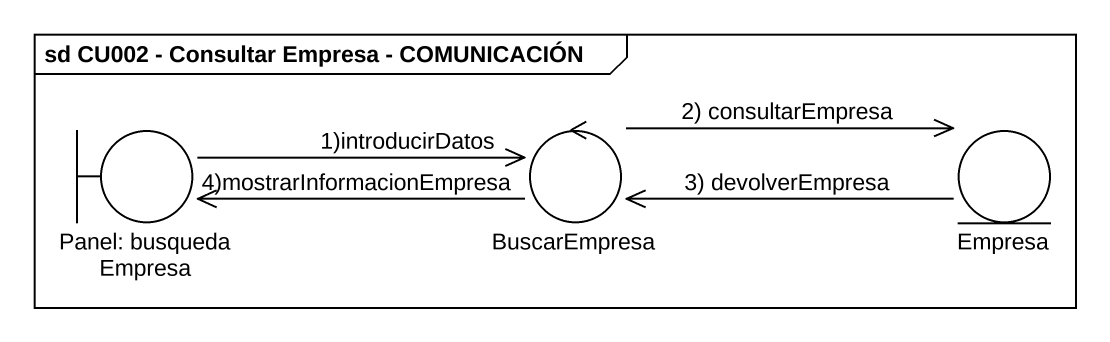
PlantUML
@startuml
mainframe sd CU002 - Consultar Empresa - COMUNICACIÓN
boundary "Panel: busqueda Empresa" as Panel_busqueda_Empresa
control BuscarEmpresa
entity Empresa
Panel_busqueda_Empresa -right-> BuscarEmpresa : 1)introducirDatos
BuscarEmpresa -left-> Panel_busqueda_Empresa : 4)mostrarInformacionEmpresa
BuscarEmpresa -right-> Empresa : 2) consultarEmpresa
Empresa -left-> BuscarEmpresa : 3) devolverEmpresa
@enduml
